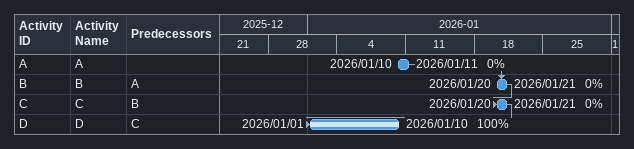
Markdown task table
| ID | Task | Start | Finish | Predecessors | % complete |
|---|---|---|---|---|---|
| A | A | 2026-01-10 | 2026-01-11 |  | 0 |
| B | B | 2026-01-20 | 2026-01-21 | A | 0 |
| C | C | 2026-01-20 | 2026-01-21 | B | 0 |
| D | D | 2026-01-01 | 2026-01-10 | C | 100 |
